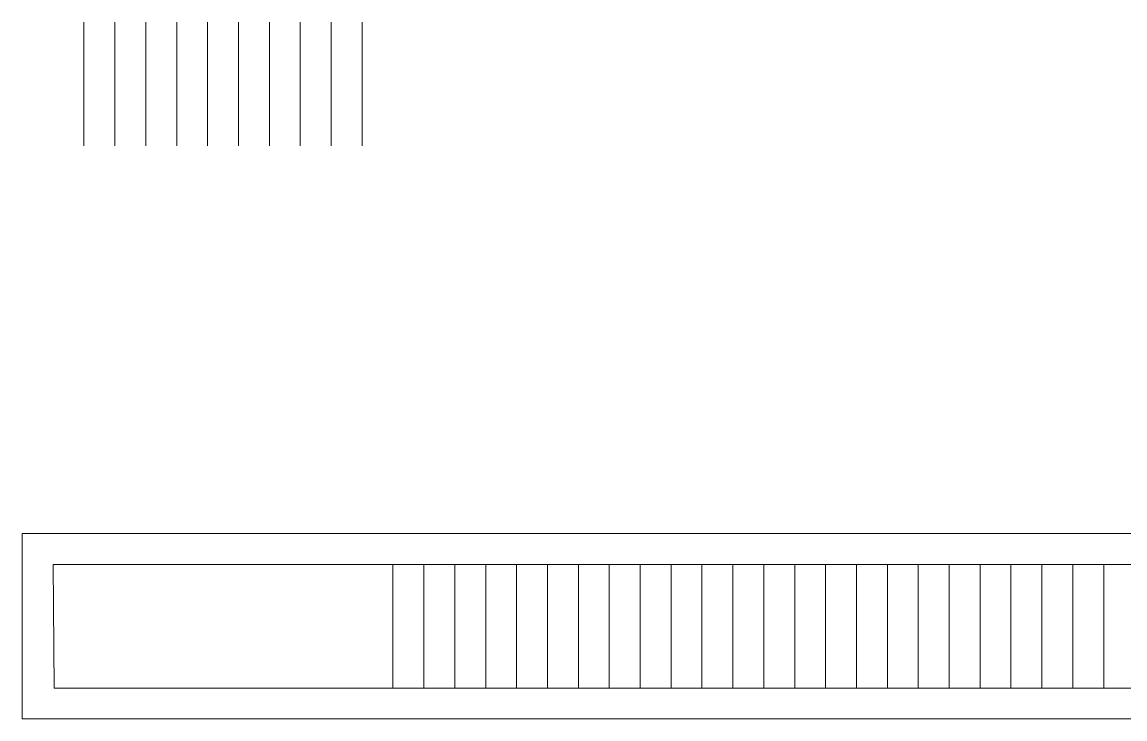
# Model space of a CAD drawing. Header units: metres. Extents: x 1838950 to 1842843, y 5171318 to 5174224.
# Drawn here: x 1840921.997 to 1840924.674, y 5171656.377 to 5171658.068 of the extents above; entities that cross this region are included whole.
import ezdxf

# ---------------------------------------------------------------- set-up
doc = ezdxf.new("R2010")
doc.units = ezdxf.units.M
doc.header["$LTSCALE"] = 0.0254
doc.layers.add('SA - légende RH', color=7, linetype='Continuous', lineweight=18)

msp = doc.modelspace()

# ---------------------------------------------------------------- linework, layer by layer
at = {"layer": 'SA - légende RH', "color": 140, "true_color": 0x00ccff}
for p, q in [((1840922.1476, 5171658.0684), (1840922.1476, 5171657.7681)), ((1840922.2226, 5171658.0684), (1840922.2226, 5171657.7681)), ((1840922.2976, 5171658.0684), (1840922.2976, 5171657.7681)), ((1840922.3726, 5171658.0684), (1840922.3726, 5171657.7681)), ((1840922.4476, 5171658.0684), (1840922.4476, 5171657.7681)), ((1840922.5226, 5171658.0684), (1840922.5226, 5171657.7681)), ((1840922.5976, 5171658.0684), (1840922.5976, 5171657.7681)), ((1840922.6726, 5171658.0684), (1840922.6726, 5171657.7681)), ((1840922.7476, 5171658.0684), (1840922.7476, 5171657.7681)), ((1840922.8226, 5171658.0684), (1840922.8226, 5171657.7681)), ((1840922.8976, 5171656.752), (1840922.8976, 5171656.4517)), ((1840922.9726, 5171656.752), (1840922.9726, 5171656.4517)), ((1840923.0476, 5171656.752), (1840923.0476, 5171656.4517)), ((1840923.1226, 5171656.752), (1840923.1226, 5171656.4517)), ((1840923.1976, 5171656.752), (1840923.1976, 5171656.4517)), ((1840923.2726, 5171656.752), (1840923.2726, 5171656.4517)), ((1840923.3476, 5171656.752), (1840923.3476, 5171656.4517)), ((1840923.4226, 5171656.752), (1840923.4226, 5171656.4517)), ((1840923.4976, 5171656.752), (1840923.4976, 5171656.4517)), ((1840923.5726, 5171656.752), (1840923.5726, 5171656.4517)), ((1840923.6476, 5171656.752), (1840923.6476, 5171656.4517)), ((1840923.7226, 5171656.752), (1840923.7226, 5171656.4517)), ((1840923.7976, 5171656.752), (1840923.7976, 5171656.4517)), ((1840923.8726, 5171656.752), (1840923.8726, 5171656.4517)), ((1840923.9476, 5171656.752), (1840923.9476, 5171656.4517)), ((1840924.0226, 5171656.752), (1840924.0226, 5171656.4517)), ((1840924.0976, 5171656.752), (1840924.0976, 5171656.4517)), ((1840924.1726, 5171656.752), (1840924.1726, 5171656.4517)), ((1840924.2476, 5171656.752), (1840924.2476, 5171656.4517)), ((1840924.3226, 5171656.752), (1840924.3226, 5171656.4517)), ((1840924.3976, 5171656.752), (1840924.3976, 5171656.4517)), ((1840924.4726, 5171656.752), (1840924.4726, 5171656.4517)), ((1840924.5476, 5171656.752), (1840924.5476, 5171656.4517)), ((1840924.6226, 5171656.752), (1840924.6226, 5171656.4517))]:
    msp.add_line(p, q, dxfattribs=at)
at = {"layer": 'SA - légende RH', "color": 140, "true_color": 0x00ccff, "flags": 128}
for points in [[(1840926.4973, 5171656.827), (1840926.4973, 5171656.377), (1840921.9973, 5171656.377), (1840921.9973, 5171656.827)], [(1840926.4223, 5171656.752), (1840926.4223, 5171656.4515), (1840922.075, 5171656.452), (1840922.0729, 5171656.752)]]:
    msp.add_lwpolyline(points, close=True, dxfattribs=at)

doc.saveas('drawing.dxf')
